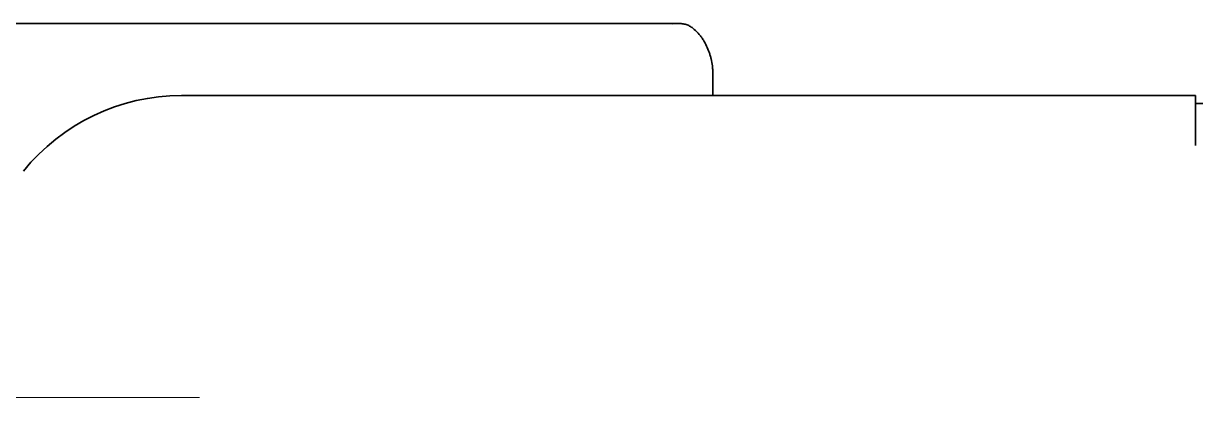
# Model space of a CAD drawing. Extents: x 6336 to 10269, y -393 to 3036.
# Drawn here: x 8117.68 to 8146.57, y 1345.33 to 1354.55 of the extents above; entities that cross this region are included whole.
import ezdxf

# ---------------------------------------------------------------- set-up
doc = ezdxf.new("R2010")
doc.units = 0
doc.header["$LTSCALE"] = 5
doc.layers.get('0').update_dxf_attribs({"linetype": 'CONTINUOUS', "lineweight": 0})
doc.layers.add('1', color=7, linetype='CONTINUOUS', true_color=0xffffff)

msp = doc.modelspace()

# ---------------------------------------------------------------- linework, layer by layer
at = {"color": 1}
msp.add_line((8022.023, 1345.326), (8122.023, 1345.326), dxfattribs=at)
at = {"layer": '1', "color": 7, "linetype": 'Continuous', "lineweight": 35}
for p, q in [((8133.793, 1354.552), (8116.473, 1354.552)), ((8134.673, 1353.324), (8134.673, 1352.776)), ((8146.573, 1352.776), (8121.573, 1352.776)), ((8146.573, 1352.776), (8146.573, 1351.543)), ((8147.231, 1352.576), (8146.573, 1352.576))]:
    msp.add_line(p, q, dxfattribs=at)
msp.add_arc((8121.573, 1347.776), 5, 90, 141.1508, dxfattribs=at)
for points, knots in [([(8134.062, 1354.511), (8134.03, 1354.522), (8133.998, 1354.53), (8133.934, 1354.542), (8133.902, 1354.547), (8133.837, 1354.552), (8133.804, 1354.553), (8133.739, 1354.551), (8133.706, 1354.549), (8133.673, 1354.545)], [0, 0, 0, 0, 0.25, 0.25, 0.5, 0.5, 0.75, 0.75, 1, 1, 1, 1]), ([(8134.52, 1353.994), (8134.496, 1354.044), (8134.47, 1354.094), (8134.425, 1354.166), (8134.409, 1354.19), (8134.375, 1354.237), (8134.357, 1354.259), (8134.301, 1354.326), (8134.26, 1354.368), (8134.202, 1354.416), (8134.19, 1354.426), (8134.166, 1354.444), (8134.154, 1354.454), (8134.115, 1354.48), (8134.089, 1354.496), (8134.062, 1354.511)], [0, 0, 0, 0, 0.25, 0.25, 0.375, 0.375, 0.5, 0.5, 0.75, 0.75, 0.8125, 0.8125, 0.875, 0.875, 1, 1, 1, 1]), ([(8134.673, 1353.324), (8134.673, 1353.331), (8134.673, 1353.339), (8134.673, 1353.354), (8134.672, 1353.377), (8134.67, 1353.43), (8134.665, 1353.475), (8134.655, 1353.563), (8134.644, 1353.621), (8134.624, 1353.705), (8134.616, 1353.733), (8134.6, 1353.788), (8134.591, 1353.815), (8134.563, 1353.895), (8134.542, 1353.945), (8134.52, 1353.994)], [0, 0, 0, 0, 0.03125, 0.03125, 0.0625, 0.125, 0.25, 0.25, 0.5, 0.5, 0.625, 0.625, 0.75, 0.75, 1, 1, 1, 1])]:
    msp.add_open_spline(points, degree=3, knots=knots, dxfattribs=at)

doc.saveas('drawing.dxf')
